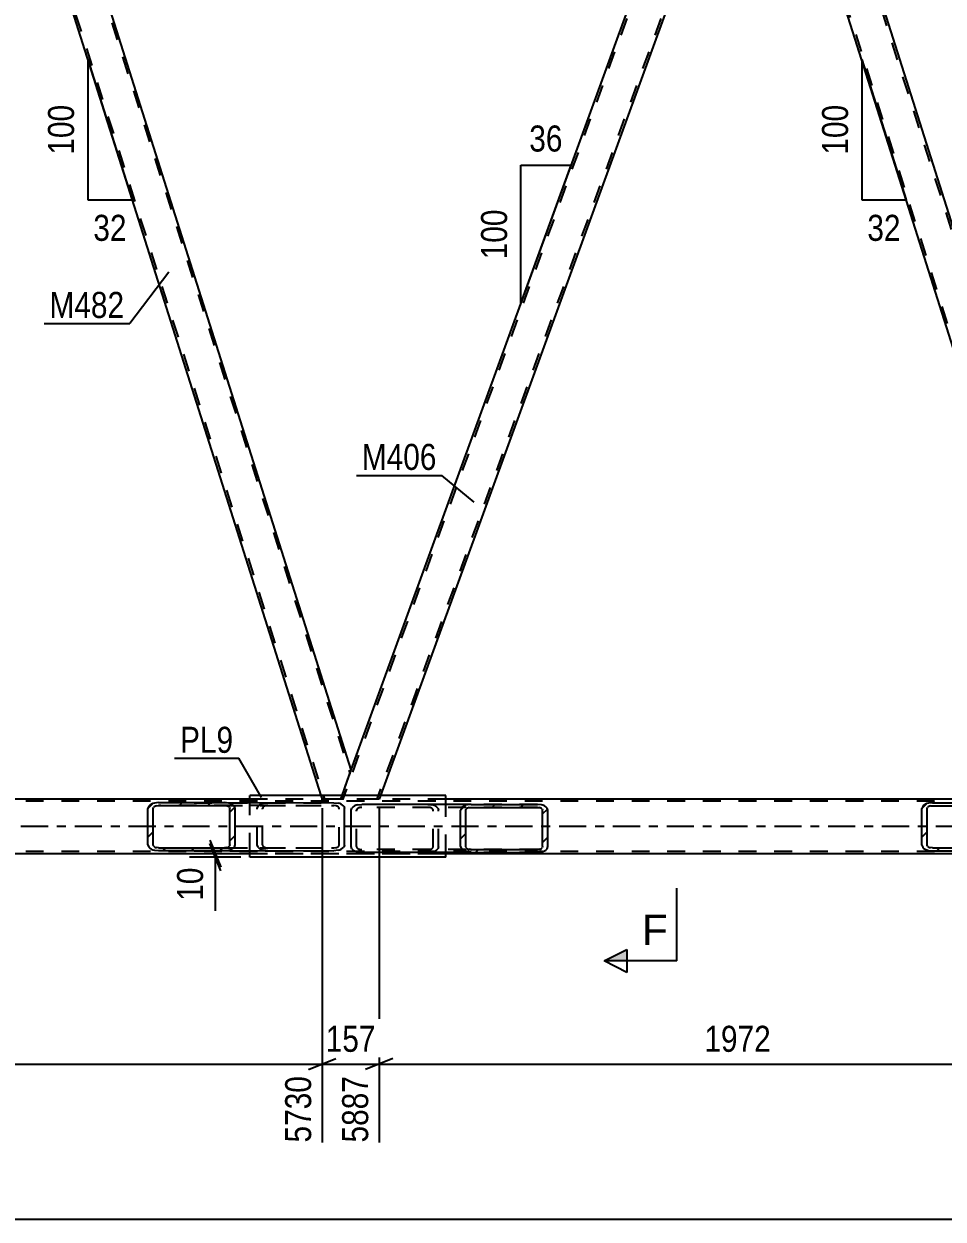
# Model space of a CAD drawing. Header units: millimetres. Extents: x -851 to 338, y -786 to 55.
# Drawn here: x -655.8 to -554.7, y -359 to -227.5 of the extents above; entities that cross this region are included whole.
import ezdxf

# ---------------------------------------------------------------- set-up
doc = ezdxf.new("R2010")
doc.units = ezdxf.units.MM
doc.linetypes.add('DXK_LINE_DOT2', pattern=[3.9198, 1.9599, -1.9599])
doc.linetypes.add('DXK_LINE_DOT3', pattern=[5.9187, 2.979, -0.9799, 0.9799, -0.9799])
doc.styles.add('Arial', font='ARIAL.TTF', dxfattribs={"height": 0.2})
doc.styles.add('Arial Narrow', font='ARIALN.TTF', dxfattribs={"height": 0.2})

# ---------------------------------------------------------------- blocks, each defined once
blk = doc.blocks.new('Part-232933133-7315 - 7182')
at = {"color": 2, "linetype": 'Continuous'}
for p, q in [((-609.4, -312.37), (-630.94, -312.37)), ((-630.94, -313.17), (-630.94, -312.37)), ((-609.4, -313.36), (-609.4, -312.37)), ((-630.94, -319.17), (-630.94, -318.45)), ((-609.4, -319.17), (-630.94, -319.17)), ((-609.4, -319.17), (-609.4, -318.64))]:
    blk.add_line(p, q, dxfattribs=at)
at = {"color": 7, "linetype": 'DXK_LINE_DOT2'}
for p, q in [((-630.94, -318.45), (-630.94, -313.17)), ((-609.4, -318.64), (-609.4, -313.36))]:
    blk.add_line(p, q, dxfattribs=at)
blk = doc.blocks.new('Part-232933133-7271 - 7182')
at = {"color": 2, "linetype": 'Continuous'}
for p, q in [((-630.94, -312.77), (-694.53, -312.77)), ((-545.81, -312.77), (-609.4, -312.77)), ((-630.94, -318.77), (-694.53, -318.77)), ((-545.81, -318.77), (-609.4, -318.77))]:
    blk.add_line(p, q, dxfattribs=at)
at = {"color": 7, "linetype": 'DXK_LINE_DOT2'}
for p, q in [((-609.4, -312.77), (-630.94, -312.77)), ((-132.3, -313.01), (-809.21, -313.01)), ((-132.3, -318.53), (-809.21, -318.53)), ((-132.3, -318.77), (-801.21, -318.77)), ((-609.4, -318.77), (-630.94, -318.77))]:
    blk.add_line(p, q, dxfattribs=at)
at = {"color": 7, "linetype": 'DXK_LINE_DOT3'}
blk.add_line((-132.3, -315.77), (-809.21, -315.77), dxfattribs=at)
blk = doc.blocks.new('Part-232933133-7339 - 7182')
at = {"linetype": 'Continuous'}
h = blk.add_hatch(dxfattribs=at)
h.set_pattern_fill('', scale=0.7, style=0, pattern_type=0)
h.set_pattern_definition([(45, (-607.7756, -313.9992), (-1.57154, 1.57154), [])])
h.paths.add_polyline_path([(-607.69, -313.75), (-607.78, -314), (-607.78, -318), (-607.69, -318.24), (-607.43, -318.45), (-607.06, -318.59), (-606.61, -318.64), (-599.33, -318.64), (-598.89, -318.59), (-598.51, -318.45), (-598.26, -318.24), (-598.17, -318), (-598.17, -314), (-598.26, -313.75), (-598.51, -313.55), (-598.89, -313.41), (-599.33, -313.36), (-606.61, -313.36), (-607.06, -313.41), (-607.43, -313.55)])
h.paths.add_polyline_path([(-606.83, -313.7), (-606.61, -313.68), (-599.33, -313.68), (-599.11, -313.7), (-598.92, -313.77), (-598.79, -313.88), (-598.75, -314), (-598.75, -318), (-598.79, -318.12), (-598.92, -318.23), (-599.11, -318.29), (-599.33, -318.32), (-606.61, -318.32), (-606.83, -318.29), (-607.02, -318.23), (-607.15, -318.12), (-607.19, -318), (-607.19, -314), (-607.15, -313.88), (-607.02, -313.77)])
at = {"color": 2, "linetype": 'Continuous'}
for p, q in [((-619.81, -314), (-619.72, -313.75)), ((-619.81, -318), (-619.81, -314)), ((-619.09, -313.41), (-618.64, -313.36)), ((-606.61, -313.36), (-618.64, -313.36)), ((-607.69, -313.75), (-607.78, -314)), ((-607.78, -318), (-607.78, -314)), ((-607.19, -314), (-607.15, -313.88)), ((-607.19, -318), (-607.19, -314)), ((-606.61, -313.36), (-607.06, -313.41)), ((-606.83, -313.7), (-606.61, -313.68)), ((-606.61, -313.36), (-599.33, -313.36)), ((-606.61, -313.68), (-599.33, -313.68)), ((-598.89, -313.41), (-599.33, -313.36)), ((-599.33, -313.68), (-599.11, -313.7)), ((-598.79, -313.88), (-598.75, -314)), ((-598.75, -318), (-598.75, -314)), ((-598.17, -314), (-598.26, -313.75)), ((-598.17, -318), (-598.17, -314)), ((-619.72, -318.24), (-619.81, -318)), ((-607.78, -318), (-607.69, -318.24)), ((-607.15, -318.12), (-607.19, -318)), ((-598.75, -318), (-598.79, -318.12)), ((-598.26, -318.24), (-598.17, -318)), ((-618.64, -318.64), (-619.09, -318.59)), ((-606.61, -318.64), (-618.64, -318.64)), ((-607.06, -318.59), (-606.61, -318.64)), ((-606.61, -318.32), (-606.83, -318.29)), ((-606.61, -318.32), (-599.33, -318.32)), ((-606.61, -318.64), (-599.33, -318.64)), ((-599.11, -318.29), (-599.33, -318.32)), ((-599.33, -318.64), (-598.89, -318.59))]:
    blk.add_line(p, q, dxfattribs=at)
at = {"color": 7, "linetype": 'DXK_LINE_DOT2'}
for p, q in [((-619.18, -313.88), (-619.22, -314)), ((-619.22, -318), (-619.22, -314)), ((-618.64, -313.68), (-618.86, -313.7)), ((-599.33, -313.68), (-618.64, -313.68)), ((-611.36, -313.36), (-610.92, -313.41)), ((-611.14, -313.7), (-611.36, -313.68)), ((-610.78, -314), (-610.82, -313.88)), ((-610.78, -318), (-610.78, -314)), ((-610.29, -313.75), (-610.2, -314)), ((-610.2, -318), (-610.2, -314)), ((-599.33, -313.36), (-606.61, -313.36)), ((-619.22, -318), (-619.18, -318.12)), ((-610.82, -318.12), (-610.78, -318)), ((-610.2, -318), (-610.29, -318.24)), ((-618.86, -318.29), (-618.64, -318.32)), ((-599.33, -318.32), (-618.64, -318.32)), ((-611.36, -318.32), (-611.14, -318.29)), ((-610.92, -318.59), (-611.36, -318.64)), ((-599.33, -318.64), (-606.61, -318.64))]:
    blk.add_line(p, q, dxfattribs=at)
at = {"color": 2, "linetype": 'Continuous'}
for centre, radius, start, end in [((-618.91, -314.48), 1.09, 99.5181, 138.0637), ((-606.88, -314.48), 1.09, 99.5181, 138.0637), ((-606.74, -314.24), 0.545, 99.5181, 138.0637), ((-599.2, -314.24), 0.545, 41.9361, 80.4817), ((-599.07, -314.48), 1.09, 41.9361, 80.4817), ((-618.91, -317.52), 1.09, 221.9361, 260.4817), ((-606.88, -317.52), 1.09, 221.9361, 260.4817), ((-606.74, -317.76), 0.545, 221.9361, 260.4817), ((-599.2, -317.76), 0.545, 279.5181, 318.0637), ((-599.07, -317.52), 1.09, 279.5181, 318.0637)]:
    blk.add_arc(centre, radius, start, end, dxfattribs=at)
at = {"color": 7, "linetype": 'DXK_LINE_DOT2'}
for centre, radius, start, end in [((-618.77, -314.24), 0.545, 99.5181, 138.0637), ((-611.23, -314.24), 0.545, 41.9361, 80.4817), ((-611.1, -314.48), 1.09, 41.9361, 80.4817), ((-618.77, -317.76), 0.545, 221.9361, 260.4817), ((-611.23, -317.76), 0.545, 279.5181, 318.0637), ((-611.1, -317.52), 1.09, 279.5181, 318.0637)]:
    blk.add_arc(centre, radius, start, end, dxfattribs=at)
blk = doc.blocks.new('Part-232933133-7413 - 7182')
at = {"color": 7, "linetype": 'DXK_LINE_DOT2'}
for p, q in [((-577.42, -193.77), (-620.74, -312.77)), ((-573.68, -193.77), (-616.99, -312.77)), ((-577.68, -193.77), (-577.83, -194.17)), ((-573.42, -193.77), (-577.68, -193.77)), ((-573.42, -193.77), (-574.59, -196.97)), ((-619.83, -309.56), (-620.99, -312.77)), ((-616.74, -312.77), (-620.99, -312.77)), ((-616.59, -312.37), (-616.74, -312.77))]:
    blk.add_line(p, q, dxfattribs=at)
at = {"color": 2, "linetype": 'Continuous'}
for p, q in [((-577.83, -194.17), (-619.83, -309.56)), ((-574.59, -196.97), (-616.59, -312.37))]:
    blk.add_line(p, q, dxfattribs=at)
blk = doc.blocks.new('Part-232933133-7448 - 7182')
at = {"color": 2, "linetype": 'Continuous'}
for p, q in [((-658.7, -194.17), (-659.72, -196.97)), ((-656.42, -194.17), (-619.83, -309.56)), ((-659.72, -196.97), (-623.13, -312.37)), ((-619.83, -309.56), (-620.85, -312.37))]:
    blk.add_line(p, q, dxfattribs=at)
at = {"color": 7, "linetype": 'DXK_LINE_DOT2'}
for p, q in [((-658.56, -193.77), (-658.7, -194.17)), ((-656.54, -193.77), (-658.56, -193.77)), ((-656.8, -193.77), (-619.96, -309.93)), ((-656.54, -193.77), (-656.42, -194.17)), ((-659.59, -196.6), (-622.75, -312.77)), ((-619.96, -309.93), (-620.09, -310.3)), ((-623.13, -312.37), (-623.01, -312.77)), ((-620.99, -312.77), (-623.01, -312.77)), ((-620.85, -312.37), (-620.99, -312.77))]:
    blk.add_line(p, q, dxfattribs=at)
blk = doc.blocks.new('Part-232933133-7453 - 7182')
at = {"color": 2, "linetype": 'Continuous'}
for p, q in [((-573.57, -194.17), (-574.59, -196.97)), ((-534.69, -309.56), (-571.28, -194.17)), ((-538, -312.37), (-574.59, -196.97)), ((-534.69, -309.56), (-535.71, -312.37))]:
    blk.add_line(p, q, dxfattribs=at)
at = {"color": 7, "linetype": 'DXK_LINE_DOT2'}
for p, q in [((-573.42, -193.77), (-573.57, -194.17)), ((-571.41, -193.77), (-573.42, -193.77)), ((-534.83, -309.93), (-571.66, -193.77)), ((-571.28, -194.17), (-571.41, -193.77)), ((-537.62, -312.77), (-574.46, -196.6)), ((-534.83, -309.93), (-534.96, -310.3)), ((-537.87, -312.77), (-538, -312.37)), ((-535.86, -312.77), (-537.87, -312.77)), ((-535.71, -312.37), (-535.86, -312.77))]:
    blk.add_line(p, q, dxfattribs=at)
blk = doc.blocks.new('Part-232933133-7473 - 7182')
at = {"linetype": 'Continuous'}
h = blk.add_hatch(dxfattribs=at)
h.set_pattern_fill('', scale=0.7, style=0, pattern_type=0)
h.set_pattern_definition([(45, (-642.1733, -313.804), (-1.57154, 1.57154), [])])
h.paths.add_polyline_path([(-642.08, -313.56), (-642.17, -313.8), (-642.17, -317.8), (-642.08, -318.05), (-641.83, -318.26), (-641.45, -318.4), (-641.01, -318.44), (-633.73, -318.44), (-633.28, -318.4), (-632.91, -318.26), (-632.65, -318.05), (-632.57, -317.8), (-632.57, -313.8), (-632.65, -313.56), (-632.91, -313.35), (-633.28, -313.21), (-633.73, -313.16), (-641.01, -313.16), (-641.45, -313.21), (-641.83, -313.35)])
h.paths.add_polyline_path([(-641.23, -313.51), (-641.01, -313.48), (-633.73, -313.48), (-633.51, -313.51), (-633.32, -313.58), (-633.19, -313.68), (-633.15, -313.8), (-633.15, -317.8), (-633.19, -317.93), (-633.32, -318.03), (-633.51, -318.1), (-633.73, -318.12), (-641.01, -318.12), (-641.23, -318.1), (-641.42, -318.03), (-641.55, -317.93), (-641.59, -317.8), (-641.59, -313.8), (-641.55, -313.68), (-641.42, -313.58)])
at = {"color": 2, "linetype": 'Continuous'}
for p, q in [((-642.08, -313.56), (-642.17, -313.8)), ((-642.17, -317.8), (-642.17, -313.8)), ((-641.59, -313.8), (-641.55, -313.68)), ((-641.59, -317.8), (-641.59, -313.8)), ((-641.01, -313.16), (-641.45, -313.21)), ((-641.23, -313.51), (-641.01, -313.48)), ((-641.01, -313.16), (-633.73, -313.16)), ((-641.01, -313.48), (-633.73, -313.48)), ((-633.73, -313.16), (-621.7, -313.17)), ((-633.28, -313.21), (-633.73, -313.16)), ((-633.73, -313.48), (-633.51, -313.51)), ((-633.19, -313.68), (-633.15, -313.8)), ((-633.15, -317.8), (-633.15, -313.8)), ((-632.57, -313.8), (-632.65, -313.56)), ((-632.57, -317.8), (-632.57, -313.8)), ((-621.7, -313.17), (-621.25, -313.22)), ((-620.62, -313.56), (-620.54, -313.81)), ((-620.54, -317.81), (-620.54, -313.81)), ((-642.17, -317.8), (-642.08, -318.05)), ((-641.55, -317.93), (-641.59, -317.8)), ((-633.15, -317.8), (-633.19, -317.93)), ((-632.65, -318.05), (-632.57, -317.8)), ((-620.54, -317.81), (-620.62, -318.05)), ((-641.45, -318.4), (-641.01, -318.44)), ((-641.01, -318.12), (-641.23, -318.1)), ((-641.01, -318.12), (-633.73, -318.12)), ((-641.01, -318.44), (-633.73, -318.44)), ((-633.51, -318.1), (-633.73, -318.12)), ((-633.73, -318.44), (-633.28, -318.4)), ((-633.73, -318.44), (-621.7, -318.45)), ((-621.25, -318.4), (-621.7, -318.45))]:
    blk.add_line(p, q, dxfattribs=at)
at = {"color": 7, "linetype": 'DXK_LINE_DOT2'}
for p, q in [((-641.01, -313.16), (-628.98, -313.17)), ((-628.98, -313.49), (-641.01, -313.48)), ((-633.73, -313.48), (-621.7, -313.49)), ((-630.14, -313.81), (-630.05, -313.56)), ((-630.14, -317.81), (-630.14, -313.81)), ((-629.52, -313.68), (-629.56, -313.81)), ((-629.56, -317.81), (-629.56, -313.81)), ((-629.42, -313.21), (-628.98, -313.17)), ((-628.98, -313.49), (-629.2, -313.51)), ((-628.98, -313.17), (-621.7, -313.17)), ((-628.98, -313.49), (-621.7, -313.49)), ((-621.48, -313.51), (-621.7, -313.49)), ((-621.12, -313.81), (-621.16, -313.68)), ((-621.12, -317.81), (-621.12, -313.81)), ((-630.05, -318.05), (-630.14, -317.81)), ((-629.56, -317.81), (-629.52, -317.93)), ((-621.16, -317.93), (-621.12, -317.81)), ((-641.01, -318.12), (-628.98, -318.13)), ((-641.01, -318.44), (-628.98, -318.45)), ((-633.73, -318.12), (-621.7, -318.13)), ((-628.98, -318.45), (-629.42, -318.4)), ((-629.2, -318.1), (-628.98, -318.13)), ((-628.98, -318.13), (-621.7, -318.13)), ((-628.98, -318.45), (-621.7, -318.45)), ((-621.7, -318.13), (-621.48, -318.1))]:
    blk.add_line(p, q, dxfattribs=at)
at = {"color": 2, "linetype": 'Continuous'}
for centre, radius, start, end in [((-641.27, -314.29), 1.09, 99.5119, 138.0613), ((-641.14, -314.05), 0.545, 99.5119, 138.0613), ((-633.6, -314.05), 0.545, 41.9337, 80.4755), ((-633.46, -314.29), 1.09, 41.9337, 80.4755), ((-621.43, -314.29), 1.09, 41.9337, 80.4755), ((-641.27, -317.32), 1.09, 221.9337, 260.4755), ((-641.14, -317.56), 0.545, 221.9337, 260.4755), ((-633.6, -317.56), 0.545, 279.5119, 318.0613), ((-633.46, -317.32), 1.09, 279.5119, 318.0613), ((-621.43, -317.32), 1.09, 279.5119, 318.0613)]:
    blk.add_arc(centre, radius, start, end, dxfattribs=at)
at = {"color": 7, "linetype": 'DXK_LINE_DOT2'}
for centre, radius, start, end in [((-629.24, -314.29), 1.09, 99.5119, 138.0613), ((-629.11, -314.05), 0.545, 99.5119, 138.0613), ((-621.57, -314.05), 0.545, 41.9337, 80.4755), ((-629.24, -317.32), 1.09, 221.9337, 260.4755), ((-629.11, -317.56), 0.545, 221.9337, 260.4755), ((-621.57, -317.57), 0.545, 279.5119, 318.0613)]:
    blk.add_arc(centre, radius, start, end, dxfattribs=at)
blk = doc.blocks.new('Part-232933133-7475 - 7182')
at = {"linetype": 'Continuous'}
h = blk.add_hatch(dxfattribs=at)
h.set_pattern_fill('', scale=0.7, style=0, pattern_type=0)
h.set_pattern_definition([(45, (-557.0392, -313.817), (-1.57154, 1.57154), [])])
h.paths.add_polyline_path([(-556.95, -313.57), (-557.04, -313.82), (-557.04, -317.82), (-556.95, -318.06), (-556.7, -318.27), (-556.32, -318.41), (-555.87, -318.46), (-548.6, -318.46), (-548.15, -318.41), (-547.77, -318.27), (-547.52, -318.06), (-547.43, -317.82), (-547.43, -313.82), (-547.52, -313.57), (-547.77, -313.37), (-548.15, -313.23), (-548.6, -313.18), (-555.87, -313.18), (-556.32, -313.23), (-556.7, -313.36)])
h.paths.add_polyline_path([(-556.1, -313.52), (-555.87, -313.5), (-548.6, -313.5), (-548.37, -313.52), (-548.18, -313.59), (-548.06, -313.7), (-548.01, -313.82), (-548.01, -317.82), (-548.06, -317.94), (-548.18, -318.04), (-548.37, -318.11), (-548.6, -318.14), (-555.87, -318.14), (-556.1, -318.11), (-556.29, -318.04), (-556.41, -317.94), (-556.46, -317.82), (-556.46, -313.82), (-556.41, -313.69), (-556.29, -313.59)])
at = {"color": 2, "linetype": 'Continuous'}
for p, q in [((-556.95, -313.57), (-557.04, -313.82)), ((-557.04, -317.82), (-557.04, -313.82)), ((-556.46, -313.82), (-556.41, -313.69)), ((-556.46, -317.82), (-556.46, -313.82)), ((-555.87, -313.18), (-556.32, -313.23)), ((-556.1, -313.52), (-555.87, -313.5)), ((-555.87, -313.18), (-548.6, -313.18)), ((-555.87, -313.5), (-548.6, -313.5)), ((-548.6, -313.18), (-537.03, -313.18)), ((-548.15, -313.23), (-548.6, -313.18)), ((-548.6, -313.5), (-548.37, -313.52)), ((-548.06, -313.7), (-548.01, -313.82)), ((-548.01, -317.82), (-548.01, -313.82)), ((-547.43, -313.82), (-547.52, -313.57)), ((-547.43, -317.82), (-547.43, -313.82)), ((-537.03, -313.18), (-537.03, -313.18)), ((-537.03, -313.23), (-537.03, -313.18)), ((-537.03, -313.24), (-537.03, -313.23)), ((-557.04, -317.82), (-556.95, -318.06)), ((-556.41, -317.94), (-556.46, -317.82)), ((-548.01, -317.82), (-548.06, -317.94)), ((-547.52, -318.06), (-547.43, -317.82)), ((-556.32, -318.41), (-555.87, -318.46)), ((-555.87, -318.14), (-556.1, -318.11)), ((-555.87, -318.14), (-548.6, -318.14)), ((-555.87, -318.46), (-548.6, -318.46)), ((-548.37, -318.11), (-548.6, -318.14)), ((-548.6, -318.46), (-548.15, -318.41)), ((-548.6, -318.46), (-537.03, -318.46)), ((-537.03, -318.46), (-537.03, -318.28)), ((-537.03, -318.46), (-537.03, -318.46))]:
    blk.add_line(p, q, dxfattribs=at)
at = {"color": 7, "linetype": 'DXK_LINE_DOT2'}
for p, q in [((-543.84, -313.18), (-555.87, -313.18)), ((-555.87, -313.5), (-543.84, -313.5)), ((-537.03, -313.5), (-548.6, -313.5)), ((-545.01, -313.82), (-544.92, -313.57)), ((-545.01, -317.82), (-545.01, -313.82)), ((-544.38, -313.7), (-544.43, -313.82)), ((-544.43, -317.82), (-544.43, -313.82)), ((-544.29, -313.23), (-543.84, -313.18)), ((-543.84, -313.5), (-544.07, -313.52)), ((-543.84, -313.18), (-537.03, -313.18)), ((-543.84, -313.5), (-537.03, -313.5)), ((-537.03, -318.28), (-537.03, -313.24)), ((-537.03, -313.5), (-537.03, -313.5)), ((-544.92, -318.06), (-545.01, -317.82)), ((-544.43, -317.82), (-544.38, -317.94)), ((-555.87, -318.14), (-543.84, -318.14)), ((-555.87, -318.46), (-543.84, -318.46)), ((-548.6, -318.14), (-537.03, -318.14)), ((-543.84, -318.46), (-544.29, -318.41)), ((-544.07, -318.11), (-543.84, -318.14)), ((-543.84, -318.14), (-537.03, -318.14)), ((-543.84, -318.46), (-537.03, -318.46))]:
    blk.add_line(p, q, dxfattribs=at)
at = {"color": 2, "linetype": 'Continuous'}
for centre, radius, start, end in [((-556.14, -314.3), 1.09, 99.5119, 138.0613), ((-556.01, -314.06), 0.545, 99.5119, 138.0613), ((-548.46, -314.06), 0.545, 41.9336, 80.4755), ((-548.33, -314.3), 1.09, 41.9336, 80.4755), ((-556.14, -317.33), 1.09, 221.9336, 260.4755), ((-556.01, -317.58), 0.545, 221.9336, 260.4755), ((-548.46, -317.58), 0.545, 279.5119, 318.0613), ((-548.33, -317.33), 1.09, 279.5119, 318.0613)]:
    blk.add_arc(centre, radius, start, end, dxfattribs=at)
at = {"color": 7, "linetype": 'DXK_LINE_DOT2'}
for centre, radius, start, end in [((-544.11, -314.3), 1.09, 99.5119, 138.0613), ((-543.98, -314.06), 0.545, 99.5119, 138.0613), ((-543.98, -317.58), 0.545, 221.9337, 260.4755), ((-544.11, -317.34), 1.09, 221.9337, 260.4755)]:
    blk.add_arc(centre, radius, start, end, dxfattribs=at)
blk = doc.blocks.new('AngleDimension-232933133-58553 - 7182')
at = {"color": 7, "linetype": 'Continuous'}
for p, q in [((-563.66, -231.44), (-558.76, -246.88)), ((-563.66, -231.44), (-563.66, -246.88)), ((-561.76, -237.44), (-558.76, -246.88)), ((-563.66, -246.88), (-558.76, -246.88))]:
    blk.add_line(p, q, dxfattribs=at)
at = {"color": 0}
for points in [[(-564.56, -235.82), (-568.76, -235.82), (-568.76, -242.5), (-564.56, -242.5)], [(-558.78, -251.98), (-558.78, -247.78), (-563.64, -247.78), (-563.64, -251.98)]]:
    blk.add_wipeout(points, dxfattribs=at)
at = {"color": 3, "style": 'Arial Narrow'}
blk.add_text('100', height=2.863, rotation=90.0002, dxfattribs=at).set_placement((-565.16, -241.9))
blk.add_text('32', height=2.863, dxfattribs=at).set_placement((-563.04, -251.38))
blk = doc.blocks.new('AngleDimension-232933133-71892 - 7182')
at = {"color": 7, "linetype": 'Continuous'}
for p, q in [((-601.16, -243.06), (-595.62, -243.06)), ((-601.16, -258.28), (-595.62, -243.06)), ((-601.16, -258.28), (-601.16, -243.06)), ((-595.62, -243.06), (-595.62, -243.06))]:
    blk.add_line(p, q, dxfattribs=at)
at = {"color": 0}
for points in [[(-595.96, -242.16), (-595.96, -237.96), (-600.82, -237.96), (-600.82, -242.16)], [(-602.06, -247.33), (-606.26, -247.33), (-606.26, -254.01), (-602.06, -254.01)]]:
    blk.add_wipeout(points, dxfattribs=at)
at = {"color": 3, "style": 'Arial Narrow'}
blk.add_text('36', height=2.863, dxfattribs=at).set_placement((-600.22, -241.56))
blk.add_text('100', height=2.863, rotation=90.0002, dxfattribs=at).set_placement((-602.66, -253.41))
blk = doc.blocks.new('StraightDimension-232933133-31968 - 7182')
at = {"color": 7, "linetype": 'Continuous'}
blk.add_line((-822.11, -358.95), (-86, -358.95), dxfattribs=at)
blk = doc.blocks.new('StraightDimension-232933133-32527 - 7182')
at = {"color": 7, "linetype": 'Continuous'}
for p, q in [((-616.74, -313.77), (-616.74, -350.53)), ((-537.87, -313.77), (-537.87, -350.53)), ((-615.24, -341.31), (-618.24, -342.51)), ((-539.37, -342.51), (-536.37, -341.31)), ((-616.74, -341.91), (-537.87, -341.91))]:
    blk.add_line(p, q, dxfattribs=at)
at = {"color": 0}
blk.add_wipeout([(-573.05, -341.16), (-573.05, -336.96), (-581.56, -336.96), (-581.56, -341.16)], dxfattribs=at)
at = {"color": 3, "style": 'Arial Narrow'}
blk.add_text('1972', height=2.863, dxfattribs=at).set_placement((-580.96, -340.56))
at = {"color": 0, "linetype": 'Continuous'}
blk.add_wipeout([(-538.47, -342.61), (-542.67, -342.61), (-542.67, -351.13), (-538.47, -351.13)], dxfattribs=at)
at = {"color": 3, "linetype": 'Continuous', "style": 'Arial Narrow'}
blk.add_text('7858', height=2.863, rotation=90.0002, dxfattribs=at).set_placement((-539.07, -350.53))
blk = doc.blocks.new('StraightDimension-232933133-32528 - 7182')
at = {"color": 7, "linetype": 'Continuous'}
for p, q in [((-623.01, -313.77), (-623.01, -350.53)), ((-616.74, -313.77), (-616.74, -350.53)), ((-624.51, -342.51), (-621.51, -341.31)), ((-615.24, -341.31), (-618.24, -342.51)), ((-623.01, -341.91), (-616.74, -341.91))]:
    blk.add_line(p, q, dxfattribs=at)
at = {"color": 0}
blk.add_wipeout([(-616.53, -341.16), (-616.53, -336.96), (-623.21, -336.96), (-623.21, -341.16)], dxfattribs=at)
at = {"color": 0, "linetype": 'Continuous'}
blk.add_wipeout([(-617.34, -342.61), (-621.54, -342.61), (-621.54, -351.13), (-617.34, -351.13)], dxfattribs=at)
at = {"color": 3, "style": 'Arial Narrow'}
blk.add_text('157', height=2.863, dxfattribs=at).set_placement((-622.61, -340.56))
at = {"color": 3, "linetype": 'Continuous', "style": 'Arial Narrow'}
blk.add_text('5887', height=2.863, rotation=90.0002, dxfattribs=at).set_placement((-617.94, -350.53))
blk = doc.blocks.new('StraightDimension-232933133-32529 - 7182')
at = {"color": 7, "linetype": 'Continuous'}
for p, q in [((-701.87, -313.77), (-701.87, -350.53)), ((-623.01, -313.77), (-623.01, -350.53)), ((-700.37, -341.31), (-703.37, -342.51)), ((-624.51, -342.51), (-621.51, -341.31)), ((-701.87, -341.91), (-623.01, -341.91))]:
    blk.add_line(p, q, dxfattribs=at)
at = {"color": 0}
blk.add_wipeout([(-658.18, -341.16), (-658.18, -336.96), (-666.69, -336.96), (-666.69, -341.16)], dxfattribs=at)
at = {"color": 3, "style": 'Arial Narrow'}
blk.add_text('1972', height=2.863, dxfattribs=at).set_placement((-666.09, -340.56))
at = {"color": 0, "linetype": 'Continuous'}
blk.add_wipeout([(-623.61, -342.61), (-627.81, -342.61), (-627.81, -351.13), (-623.61, -351.13)], dxfattribs=at)
at = {"color": 3, "linetype": 'Continuous', "style": 'Arial Narrow'}
blk.add_text('5730', height=2.863, rotation=90.0002, dxfattribs=at).set_placement((-624.21, -350.53))
blk = doc.blocks.new('AngleDimension-232933133-58538 - 7182')
at = {"color": 7, "linetype": 'Continuous'}
for p, q in [((-648.79, -231.44), (-643.9, -246.88)), ((-648.79, -231.44), (-648.79, -246.88)), ((-646.89, -237.44), (-643.9, -246.88)), ((-648.79, -246.88), (-643.9, -246.88))]:
    blk.add_line(p, q, dxfattribs=at)
at = {"color": 0}
for points in [[(-649.69, -235.82), (-653.89, -235.82), (-653.89, -242.5), (-649.69, -242.5)], [(-643.92, -251.98), (-643.92, -247.78), (-648.77, -247.78), (-648.77, -251.98)]]:
    blk.add_wipeout(points, dxfattribs=at)
at = {"color": 3, "style": 'Arial Narrow'}
blk.add_text('100', height=2.863, rotation=90.0002, dxfattribs=at).set_placement((-650.29, -241.9))
blk.add_text('32', height=2.863, dxfattribs=at).set_placement((-648.17, -251.38))
blk = doc.blocks.new('StraightDimension-232933133-71960 - 7182')
at = {"color": 7, "linetype": 'Continuous'}
for p, q in [((-635.35, -317.27), (-634.15, -320.27)), ((-634.15, -320.67), (-635.35, -317.67)), ((-631.94, -318.77), (-637.6, -318.77)), ((-631.94, -319.17), (-637.6, -319.17)), ((-634.75, -319.17), (-634.75, -318.77)), ((-634.75, -319.17), (-634.75, -325.07)), ((-634.75, -319.17), (-634.75, -325.07))]:
    blk.add_line(p, q, dxfattribs=at)
at = {"color": 0}
blk.add_wipeout([(-635.5, -319.69), (-639.7, -319.69), (-639.7, -324.55), (-635.5, -324.55)], dxfattribs=at)
at = {"color": 3, "style": 'Arial Narrow'}
blk.add_text('10', height=2.863, rotation=90.0002, dxfattribs=at).set_placement((-636.1, -323.95))
blk = doc.blocks.new('Mark-232933133-7444 - 7182')
at = {"color": 0}
blk.add_wipeout([(-644.77, -259.86), (-644.77, -256.86), (-652.99, -256.86), (-652.99, -259.86)], dxfattribs=at)
blk.add_wipeout([(-644.77, -259.86), (-644.77, -256.86), (-652.99, -256.86), (-652.99, -259.86)], dxfattribs=at)
at = {"color": 30, "linetype": 'Continuous'}
for p in [(-639.88, -254.84), (-653.59, -260.46)]:
    blk.add_line(p, (-644.17, -260.46), dxfattribs=at)
at = {"color": 3, "style": 'Arial Narrow'}
blk.add_text('M482', height=2.863, dxfattribs=at).set_placement((-652.99, -259.86))
blk = doc.blocks.new('Mark-232933133-7409 - 7182')
at = {"color": 0}
blk.add_wipeout([(-610.42, -276.57), (-610.42, -273.57), (-618.64, -273.57), (-618.64, -276.57)], dxfattribs=at)
blk.add_wipeout([(-610.42, -276.57), (-610.42, -273.57), (-618.64, -273.57), (-618.64, -276.57)], dxfattribs=at)
at = {"color": 30, "linetype": 'Continuous'}
for p in [(-619.24, -277.17), (-606.28, -280.13)]:
    blk.add_line(p, (-609.82, -277.17), dxfattribs=at)
at = {"color": 3, "style": 'Arial Narrow'}
blk.add_text('M406', height=2.863, dxfattribs=at).set_placement((-618.64, -276.57))
blk = doc.blocks.new('Mark-232933133-71961 - 7182')
at = {"color": 0}
blk.add_wipeout([(-632.78, -307.68), (-632.78, -304.68), (-638.63, -304.68), (-638.63, -307.68)], dxfattribs=at)
blk.add_wipeout([(-632.78, -307.68), (-632.78, -304.68), (-638.63, -304.68), (-638.63, -307.68)], dxfattribs=at)
at = {"color": 30, "linetype": 'Continuous'}
for p in [(-639.23, -308.28), (-629.68, -312.61)]:
    blk.add_line(p, (-632.18, -308.28), dxfattribs=at)
at = {"color": 3, "style": 'Arial Narrow'}
blk.add_text('PL9', height=2.863, dxfattribs=at).set_placement((-638.63, -307.68))
blk = doc.blocks.new('SectionMark-232933133-8664 - 7182')
at = {"linetype": 'Continuous'}
blk.add_hatch(color=6, dxfattribs=at).paths.add_polyline_path([(-589.48, -329.32), (-589.48, -330.57), (-591.98, -330.57)])
at = {"color": 6, "linetype": 'Continuous'}
for p, q in [((-583.98, -330.57), (-583.98, -322.57)), ((-591.98, -330.57), (-589.48, -329.32)), ((-589.48, -329.32), (-589.48, -331.82)), ((-583.98, -330.57), (-591.98, -330.57)), ((-589.48, -331.82), (-591.98, -330.57))]:
    blk.add_line(p, q, dxfattribs=at)
at = {"color": 0, "linetype": 'Continuous'}
blk.add_wipeout([(-584.98, -328.82), (-584.98, -325.32), (-587.83, -325.32), (-587.83, -328.82)], dxfattribs=at)
at = {"color": 3, "linetype": 'Continuous', "style": 'Arial'}
blk.add_text('F', height=3.34, dxfattribs=at).set_placement((-587.83, -328.82))

msp = doc.modelspace()

# ---------------------------------------------------------------- block references
for name in ['Part-232933133-7448 - 7182', 'Part-232933133-7413 - 7182', 'Part-232933133-7453 - 7182', 'Part-232933133-7271 - 7182', 'Part-232933133-7315 - 7182', 'Part-232933133-7473 - 7182', 'Part-232933133-7339 - 7182', 'Part-232933133-7475 - 7182']:
    msp.add_blockref(name, (0, 0))

# ---------------------------------------------------------------- next in the draw order: block references
for name in ['AngleDimension-232933133-58553 - 7182', 'AngleDimension-232933133-71892 - 7182']:
    msp.add_blockref(name, (0, 0))

# ---------------------------------------------------------------- next in the draw order: block references
msp.add_blockref('StraightDimension-232933133-31968 - 7182', (0, 0))

# ---------------------------------------------------------------- next in the draw order: block references
for name in ['AngleDimension-232933133-58538 - 7182', 'Mark-232933133-7444 - 7182', 'Mark-232933133-7409 - 7182', 'Mark-232933133-71961 - 7182', 'StraightDimension-232933133-32527 - 7182']:
    msp.add_blockref(name, (0, 0))

# ---------------------------------------------------------------- next in the draw order: block references
for name in ['SectionMark-232933133-8664 - 7182', 'StraightDimension-232933133-32528 - 7182']:
    msp.add_blockref(name, (0, 0))

# ---------------------------------------------------------------- next in the draw order: block references
msp.add_blockref('StraightDimension-232933133-32529 - 7182', (0, 0))

# ---------------------------------------------------------------- next in the draw order: block references
msp.add_blockref('StraightDimension-232933133-71960 - 7182', (0, 0))

doc.saveas('drawing.dxf')
